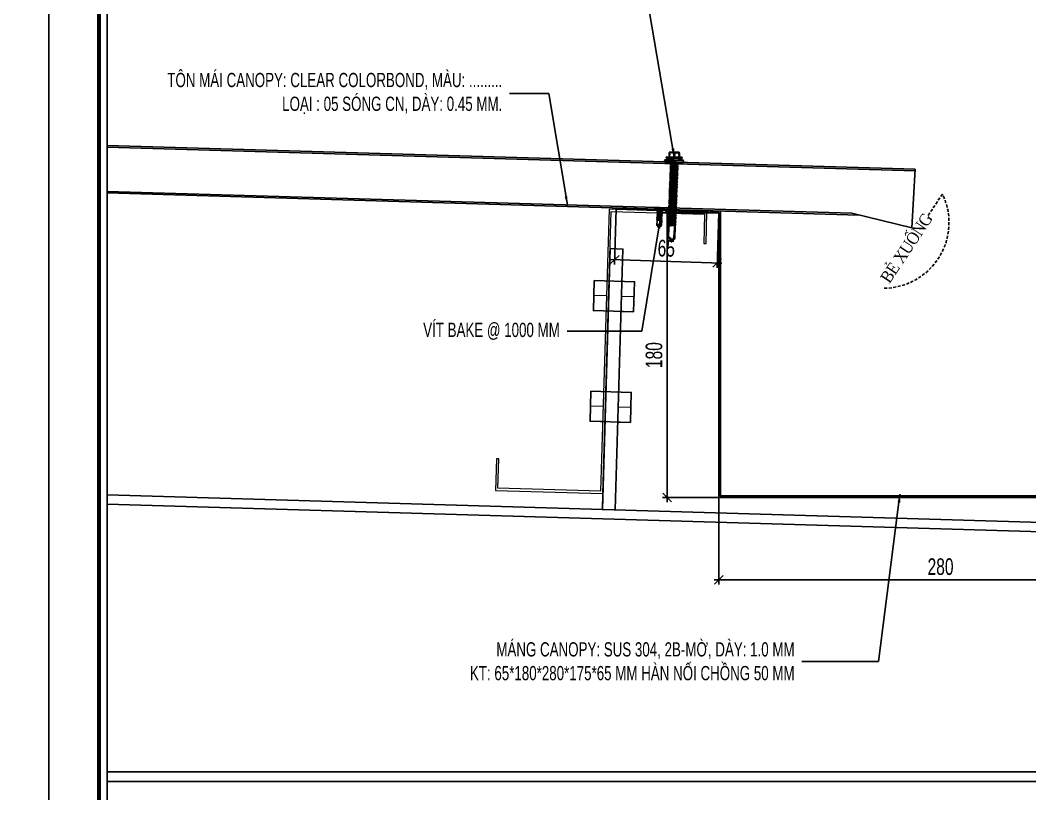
# Model space of a CAD drawing. Header units: inches. Extents: x 315041 to 662841, y -45540 to -35018.
# Drawn here: x 331385.4 to 331598, y -37540.3 to -37377.4 of the extents above; entities that cross this region are included whole.
import ezdxf

# ---------------------------------------------------------------- set-up
doc = ezdxf.new("R2010")
doc.units = ezdxf.units.IN
doc.header["$MEASUREMENT"] = 0
doc.linetypes.add('DASHED2', pattern=[9.525, 6.35, -3.175])
doc.linetypes.add('XKITLINE00', pattern=[0])
for name, color, linetype in [('2', 2, 'Continuous'), ('3', 3, 'Continuous'), ('7', 7, 'Continuous'), ('8', 8, 'Continuous'), ('BAO KHUNG', 31, 'Continuous'), ('STRUCTURE', 1, 'Continuous')]:
    doc.layers.add(name, color=color, linetype=linetype)
doc.layers.add('Bolt', color=7, linetype='Continuous', lineweight=0)
doc.layers.add('PART', color=20, linetype='Continuous', lineweight=9)
doc.styles.add('DIM', font='SIMPLEX.shx', dxfattribs={"width": 0.7, "bigfont": 'EXTFONT.shx'})
doc.styles.add('ST1H', font='vnshxh.shx', dxfattribs={"width": 0.7})
doc.dimstyles.new('3', dxfattribs={"dimtxt": 3.5, "dimasz": 1.8, "dimexe": 1, "dimexo": 0, "dimgap": 1, "dimtad": 1, "dimdec": 0, "dimlfac": 3, "dimzin": 0, "dimdsep": 46, "dimtxsty": 'ST1H', "dimblk": 'OBLIQUE', "dimcen": 1, "dimdle": 1, "dimclrd": 8, "dimclre": 8, "dimclrt": 3, "dimadec": 0, "dimazin": 0, "dimtfac": 1, "dimtdec": 0, "dimtix": 1, "dimtofl": 0, "dimtmove": 1, "dimatfit": 3, "dimfxl": 0.18, "dimtolj": 1, "dimtzin": 0, "dimlwd": -1, "dimlwe": -1, "dimarcsym": 1})

# ---------------------------------------------------------------- blocks, each defined once
blk = doc.blocks.new('A$C75D82031')
at = {"layer": '2', "color": 157, "linetype": 'Continuous'}
blk.add_lwpolyline([(0, 420), (594, 420), (594, 0), (0, 0)], close=True, dxfattribs=at)
at = {"layer": '7', "color": 147, "linetype": 'Continuous'}
blk.add_lwpolyline([(12.33, 57.61), (581.67, 57.61), (581.67, 409.19), (12.33, 409.19)], close=True, dxfattribs=at)
at = {"layer": 'BAO KHUNG', "color": 167, "linetype": 'Continuous', "const_width": 0.871}
blk.add_lwpolyline([(10.59, 9.07), (583.41, 9.07), (583.41, 410.93), (10.59, 410.93)], close=True, dxfattribs=at)
blk = doc.blocks.new('HFR-1')
at = {"layer": 'STRUCTURE', "color": 1, "linetype": 'Continuous'}
for p, q in [((-5.5, 0), (5.5, 0)), ((-5.2, 0.8), (-3.4, 1.5)), ((5.2, 0.8), (3.4, 1.5)), ((-2.4, -1.2), (-3, -1.6)), ((-3, -1.6), (-2.4, -1.9)), ((-2.4, -1.9), (-3, -2.3)), ((-3, -2.3), (-2.4, -2.6)), ((-2.4, -2.6), (-3, -3)), ((-3, -3), (-2.4, -3.3)), ((-2.4, -3.3), (-3, -3.7)), ((-3, -3.7), (-2.4, -4.1)), ((-2.4, -4.1), (-3, -4.4)), ((-3, -4.4), (-2.4, -4.8)), ((-2.4, -4.8), (-3, -5.1)), ((-3, -5.1), (-2.4, -5.5)), ((-2.4, -5.5), (-3, -5.8)), ((-3, -5.8), (-2.4, -6.2)), ((-2.4, -6.2), (-3, -6.6)), ((-3, -6.6), (-2.4, -6.9)), ((-2.4, -6.9), (-3, -7.3)), ((-3, -7.3), (-2.4, -7.6)), ((-2.4, -7.6), (-3, -8)), ((-3, -8), (-2.4, -8.3)), ((-2.4, -8.3), (-3, -8.7)), ((-3, -8.7), (-2.4, -9)), ((-2.4, -9), (-3, -9.4)), ((-3, -9.4), (-2.4, -9.7)), ((-2.4, -9.7), (-3, -10.1)), ((-3, -10.1), (-2.4, -10.5)), ((-2.4, -10.5), (-3, -10.8)), ((-2.9, -1.6), (2.9, -1.4)), ((-2.9, -2.3), (2.9, -2.1)), ((-2.9, -3), (2.9, -2.8)), ((-2.9, -3.7), (2.9, -3.6)), ((-2.9, -4.4), (2.9, -4.3)), ((-2.9, -5.1), (2.9, -5)), ((-2.9, -5.9), (2.9, -5.7)), ((-2.9, -6.6), (2.9, -6.4)), ((-2.9, -7.3), (2.9, -7.1)), ((-2.9, -8), (2.9, -7.8)), ((-2.9, -8.7), (2.9, -8.5)), ((-2.9, -9.4), (2.9, -9.2)), ((-2.9, -10.1), (1.5, -10)), ((2.4, -1.1), (-2.4, -1.2)), ((2.4, -1.8), (-2.4, -1.9)), ((-2.4, -1.9), (2.4, -1.8)), ((-2.4, -2.6), (2.4, -2.5)), ((2.4, -2.5), (-2.4, -2.6)), ((-2.4, -3.3), (2.4, -3.2)), ((2.4, -3.2), (-2.4, -3.3)), ((-2.4, -4.1), (2.4, -3.9)), ((2.4, -3.9), (-2.4, -4.1)), ((-2.4, -4.8), (2.4, -4.6)), ((2.4, -4.6), (-2.4, -4.8)), ((-2.4, -5.5), (2.4, -5.3)), ((2.4, -5.3), (-2.4, -5.5)), ((-2.4, -6.2), (2.4, -6)), ((2.4, -6), (-2.4, -6.2)), ((-2.4, -6.9), (2.4, -6.8)), ((2.4, -6.8), (-2.4, -6.9)), ((-2.4, -7.6), (2.4, -7.5)), ((2.4, -7.5), (-2.4, -7.6)), ((-2.4, -8.3), (2.4, -8.2)), ((2.4, -8.2), (-2.4, -8.3)), ((-2.4, -9), (2.4, -8.9)), ((2.4, -8.9), (-2.4, -9)), ((-2.4, -9.7), (2.4, -9.6)), ((2.4, -9.6), (-2.4, -9.7)), ((1.4, -10.3), (-2.4, -10.5)), ((-2.4, -10.5), (1.4, -10.3)), ((1.6, -16.1), (2.3, -10.2)), ((2.2, -10), (2.9, -10)), ((2.4, -10.3), (2.3, -10.3)), ((2.3, -10.3), (2.4, -10.3)), ((2.3, -10.7), (2.9, -10.7)), ((2.9, -1.4), (2.4, -1.1)), ((2.4, -1.8), (2.9, -1.4)), ((2.9, -2.1), (2.4, -1.8)), ((2.4, -2.5), (2.9, -2.1)), ((2.9, -2.8), (2.4, -2.5)), ((2.4, -3.2), (2.9, -2.8)), ((2.9, -3.6), (2.4, -3.2)), ((2.4, -3.9), (2.9, -3.6)), ((2.9, -4.3), (2.4, -3.9)), ((2.4, -4.6), (2.9, -4.3)), ((2.9, -5), (2.4, -4.6)), ((2.4, -5.3), (2.9, -5)), ((2.9, -5.7), (2.4, -5.3)), ((2.4, -6), (2.9, -5.7)), ((2.9, -6.4), (2.4, -6)), ((2.4, -6.8), (2.9, -6.4)), ((2.9, -7.1), (2.4, -6.8)), ((2.4, -7.5), (2.9, -7.1)), ((2.9, -7.8), (2.4, -7.5)), ((2.4, -8.2), (2.9, -7.8)), ((2.9, -8.5), (2.4, -8.2)), ((2.4, -8.9), (2.9, -8.5)), ((2.9, -9.2), (2.4, -8.9)), ((2.4, -9.6), (2.9, -9.2)), ((2.9, -10), (2.4, -9.6)), ((2.4, -10.3), (2.9, -10)), ((2.9, -10.7), (2.4, -10.3)), ((2.4, -11), (2.9, -10.7)), ((-3, -10.8), (-2.4, -11.2)), ((-2.4, -11.2), (-3, -11.5)), ((-3, -11.5), (-2.4, -11.9)), ((-2.9, -10.8), (1.3, -10.7)), ((-2.9, -11.5), (0.9, -11.4)), ((-2.5, -17.4), (-2.5, -11.8)), ((-2.5, -17.4), (-2, -16.7)), ((-2.5, -17.4), (-0.2, -19.7)), ((-2.4, -11.2), (1.1, -11.1)), ((1.1, -11.1), (-2.4, -11.2)), ((-2.4, -11.9), (0.4, -11.8)), ((-1, -16.7), (0.2, -19.7)), ((0.1, -19.4), (1.2, -17.3)), ((0.2, -19.7), (2.5, -17.4)), ((2.2, -11), (2.4, -11)), ((2.4, -11), (2.2, -11)), ((2.2, -11.4), (2.9, -11.4)), ((2.2, -11.7), (2.4, -11.7)), ((2.9, -11.4), (2.4, -11)), ((2.4, -11.7), (2.9, -11.4)), ((2.5, -17.4), (2.5, -11.7))]:
    blk.add_line(p, q, dxfattribs=at)
at = {"layer": 'STRUCTURE', "color": 1, "linetype": 'Continuous', "ltscale": 8}
for p in [(-3.4, 1.5), (3.4, 1.5)]:
    blk.add_line(p, (0, 1.5), dxfattribs=at)
at = {"layer": 'STRUCTURE', "color": 1, "linetype": 'DASHED2'}
for p in [(-1.9, 1.5), (1.9, 1.5)]:
    blk.add_line(p, (0, 0), dxfattribs=at)
at = {"layer": 'STRUCTURE', "color": 1, "linetype": 'Continuous', "ltscale": 8}
for centre, start, end in [((-4.7, 0.2), 130.41, 194.8062), ((4.7, 0.2), 345.1938, 49.59)]:
    blk.add_arc(centre, 0.801, start, end, dxfattribs=at)
at = {"layer": 'STRUCTURE', "color": 1, "linetype": 'Continuous'}
for centre, radius, start, end in [((-7.3, -9), 9.14, 58.065, 78.8402), ((5.1, -3.8), 3.83, 84.2039, 134.3621), ((-0.5, -10.1), 1.93, 296.6041, 355.3922), ((1.9, -10.3), 0.444, 15.9762, 172.6971), ((-1.5, -17.1), 0.59, 34.2302, 144.5641), ((0, -19.4), 0.331, 231.6348, 305.4287), ((-0.6, -16), 2.2, 324.0048, 357.8268)]:
    blk.add_arc(centre, radius, start, end, dxfattribs=at)
blk = doc.blocks.new('A$C26A6701F')
at = {"layer": 'STRUCTURE', "color": 1, "linetype": 'Continuous'}
for p, q in [((0, 17.21), (1.33, 17.54)), ((0, 17.08), (0, 17.21)), ((0, 17.21), (4, 17.21)), ((4, 17.08), (0, 17.08)), ((0.4, 17.84), (3.6, 17.84)), ((0.4, 17.57), (1.2, 17.57)), ((0.93, 17.84), (0.93, 18.77)), ((0.97, 17.84), (1.03, 18.61)), ((1.07, 18.91), (2.93, 18.91)), ((1.2, 17.57), (2.8, 17.57)), ((1.33, 17.54), (1.33, 17.57)), ((1.33, 17.54), (2.67, 17.54)), ((1.91, 18.61), (1.97, 17.84)), ((2.04, 17.84), (2.1, 18.61)), ((2.67, 17.54), (2.67, 17.57)), ((2.67, 17.54), (4, 17.21)), ((2.8, 17.57), (3.6, 17.57)), ((2.97, 18.61), (3.04, 17.84)), ((3.07, 17.84), (3.07, 18.77)), ((4, 17.21), (4, 17.08)), ((3.94, 16.71), (0.06, 16.71)), ((1.13, 15.25), (2.9, 15.52)), ((1.39, 15.45), (1.13, 15.25)), ((1.13, 15.25), (1.39, 15.14)), ((1.13, 14.77), (2.9, 15.05)), ((1.39, 14.98), (1.13, 14.77)), ((1.19, 16.71), (1.14, 16.67)), ((1.14, 16.67), (1.4, 16.71)), ((1.14, 16.67), (1.4, 16.56)), ((1.14, 16.2), (2.91, 16.47)), ((1.4, 16.4), (1.14, 16.2)), ((1.14, 16.2), (1.39, 16.09)), ((1.14, 15.72), (2.91, 16)), ((1.4, 15.93), (1.14, 15.72)), ((1.14, 15.72), (1.39, 15.61)), ((1.39, 16.09), (2.73, 16.28)), ((1.39, 15.93), (1.39, 16.09)), ((1.39, 15.61), (2.73, 15.81)), ((2.7, 15.64), (1.39, 15.45)), ((1.39, 15.45), (1.39, 15.61)), ((1.39, 15.14), (2.73, 15.33)), ((2.7, 15.16), (1.39, 14.98)), ((1.39, 14.98), (1.39, 15.14)), ((1.4, 16.56), (2.42, 16.71)), ((2.71, 16.59), (1.4, 16.4)), ((1.4, 16.4), (1.4, 16.56)), ((2.71, 16.11), (1.4, 15.93)), ((2.7, 15.64), (2.7, 15.8)), ((2.7, 15.64), (2.9, 15.52)), ((2.7, 15.16), (2.7, 15.33)), ((2.7, 15.16), (2.9, 15.05)), ((2.71, 16.59), (2.71, 16.71)), ((2.71, 16.59), (2.91, 16.47)), ((2.71, 16.11), (2.71, 16.28)), ((2.71, 16.11), (2.91, 16)), ((2.73, 16.28), (2.91, 16.47)), ((2.73, 15.81), (2.91, 16)), ((2.73, 15.33), (2.9, 15.52)), ((2.73, 14.86), (2.9, 15.05)), ((1.11, 12.88), (2.89, 13.15)), ((1.38, 13.08), (1.11, 12.88)), ((1.11, 12.88), (1.37, 12.77)), ((1.12, 14.3), (2.9, 14.57)), ((1.39, 14.5), (1.12, 14.3)), ((1.12, 14.3), (1.38, 14.19)), ((1.12, 13.82), (2.9, 14.1)), ((1.39, 14.03), (1.12, 13.82)), ((1.12, 13.82), (1.38, 13.72)), ((1.12, 13.35), (2.89, 13.63)), ((1.38, 13.56), (1.12, 13.35)), ((1.12, 13.35), (1.38, 13.24)), ((1.13, 14.77), (1.39, 14.66)), ((1.37, 12.77), (2.71, 12.96)), ((2.68, 12.79), (1.37, 12.61)), ((1.37, 12.61), (1.37, 12.77)), ((1.38, 14.19), (2.72, 14.38)), ((1.38, 14.03), (1.38, 14.19)), ((1.38, 13.72), (2.72, 13.91)), ((2.69, 13.74), (1.38, 13.56)), ((1.38, 13.56), (1.38, 13.72)), ((1.38, 13.24), (2.72, 13.44)), ((2.69, 13.27), (1.38, 13.08)), ((1.38, 13.24), (1.38, 13.08)), ((1.39, 14.66), (2.73, 14.86)), ((2.7, 14.69), (1.39, 14.5)), ((1.39, 14.5), (1.39, 14.67)), ((2.7, 14.21), (1.39, 14.03)), ((2.68, 12.79), (2.68, 12.96)), ((2.68, 12.79), (2.88, 12.68)), ((2.69, 13.74), (2.69, 13.91)), ((2.69, 13.74), (2.89, 13.63)), ((2.69, 13.43), (2.69, 13.27)), ((2.69, 13.27), (2.89, 13.15)), ((2.7, 14.69), (2.7, 14.85)), ((2.7, 14.69), (2.9, 14.57)), ((2.7, 14.21), (2.7, 14.38)), ((2.7, 14.21), (2.9, 14.1)), ((2.71, 12.96), (2.89, 13.15)), ((2.72, 14.38), (2.9, 14.57)), ((2.72, 13.91), (2.9, 14.1)), ((2.72, 13.44), (2.89, 13.63)), ((1.09, 10.98), (2.86, 11.25)), ((1.35, 11.18), (1.09, 10.98)), ((1.09, 10.98), (1.35, 10.87)), ((1.09, 10.5), (2.86, 10.78)), ((1.35, 10.71), (1.09, 10.5)), ((1.1, 11.93), (2.88, 12.2)), ((1.36, 12.13), (1.1, 11.93)), ((1.1, 11.93), (1.36, 11.82)), ((1.1, 11.45), (2.87, 11.73)), ((1.36, 11.66), (1.1, 11.45)), ((1.1, 11.45), (1.36, 11.34)), ((1.11, 12.4), (2.88, 12.68)), ((1.37, 12.61), (1.11, 12.4)), ((1.11, 12.4), (1.37, 12.29)), ((2.66, 11.37), (1.35, 11.18)), ((1.35, 11.18), (1.36, 11.34)), ((1.35, 10.87), (2.69, 11.06)), ((2.66, 10.89), (1.35, 10.71)), ((1.35, 10.71), (1.35, 10.87)), ((2.68, 12.32), (1.36, 12.13)), ((1.36, 11.82), (2.7, 12.01)), ((2.67, 11.84), (1.36, 11.66)), ((1.36, 11.66), (1.36, 11.82)), ((1.36, 11.34), (2.7, 11.54)), ((1.37, 12.29), (2.71, 12.49)), ((1.37, 12.13), (1.37, 12.29)), ((2.66, 11.37), (2.67, 11.53)), ((2.66, 11.37), (2.86, 11.25)), ((2.66, 10.89), (2.67, 11.06)), ((2.66, 10.89), (2.86, 10.78)), ((2.67, 11.84), (2.67, 12.01)), ((2.67, 11.84), (2.87, 11.73)), ((2.68, 12.32), (2.68, 12.48)), ((2.68, 12.32), (2.88, 12.2)), ((2.69, 11.06), (2.86, 11.25)), ((2.69, 10.59), (2.86, 10.78)), ((2.7, 12.01), (2.88, 12.2)), ((2.7, 11.54), (2.87, 11.73)), ((2.71, 12.49), (2.88, 12.68)), ((1.07, 8.6), (2.84, 8.88)), ((1.33, 8.81), (1.07, 8.6)), ((1.07, 8.6), (1.33, 8.5)), ((1.08, 9.55), (2.86, 9.83)), ((1.34, 9.76), (1.08, 9.55)), ((1.08, 9.55), (1.34, 9.45)), ((1.08, 9.08), (2.85, 9.36)), ((1.34, 9.29), (1.08, 9.08)), ((1.08, 9.08), (1.34, 8.97)), ((1.09, 10.5), (1.35, 10.39)), ((1.09, 10.03), (2.86, 10.3)), ((1.35, 10.23), (1.09, 10.03)), ((1.09, 10.03), (1.34, 9.92)), ((2.64, 9), (1.33, 8.81)), ((1.33, 8.81), (1.34, 8.97)), ((1.33, 8.5), (2.67, 8.69)), ((2.64, 8.52), (1.33, 8.34)), ((1.34, 9.92), (2.68, 10.11)), ((2.65, 9.95), (1.34, 9.76)), ((1.34, 9.92), (1.34, 9.76)), ((1.34, 9.45), (2.68, 9.64)), ((2.65, 9.47), (1.34, 9.29)), ((1.34, 9.29), (1.34, 9.45)), ((1.34, 8.97), (2.67, 9.17)), ((1.35, 10.39), (2.69, 10.59)), ((2.66, 10.42), (1.35, 10.23)), ((1.35, 10.23), (1.35, 10.39)), ((2.64, 9), (2.64, 9.16)), ((2.64, 9), (2.84, 8.88)), ((2.64, 8.52), (2.64, 8.69)), ((2.64, 8.52), (2.84, 8.41)), ((2.65, 10.1), (2.65, 9.95)), ((2.65, 9.95), (2.86, 9.83)), ((2.65, 9.47), (2.65, 9.64)), ((2.65, 9.47), (2.85, 9.36)), ((2.66, 10.42), (2.66, 10.58)), ((2.66, 10.42), (2.86, 10.3)), ((2.67, 9.17), (2.85, 9.36)), ((2.67, 8.69), (2.84, 8.88)), ((2.68, 10.11), (2.86, 10.3)), ((2.68, 9.64), (2.86, 9.83)), ((1.05, 6.71), (2.83, 6.98)), ((1.31, 6.91), (1.05, 6.71)), ((1.05, 6.71), (1.31, 6.6)), ((1.05, 6.23), (2.82, 6.51)), ((1.31, 6.44), (1.05, 6.23)), ((1.06, 8.13), (2.84, 8.41)), ((1.33, 8.34), (1.06, 8.13)), ((1.06, 8.13), (1.32, 8.02)), ((1.06, 7.65), (2.83, 7.93)), ((1.32, 7.86), (1.06, 7.65)), ((1.06, 7.65), (1.32, 7.55)), ((1.06, 7.18), (2.83, 7.46)), ((1.32, 7.39), (1.06, 7.18)), ((1.06, 7.18), (1.32, 7.07)), ((2.63, 7.1), (1.31, 6.91)), ((1.31, 6.6), (2.65, 6.79)), ((2.62, 6.62), (1.31, 6.44)), ((1.31, 6.44), (1.31, 6.6)), ((1.32, 8.02), (2.66, 8.22)), ((2.63, 8.05), (1.32, 7.86)), ((1.32, 7.86), (1.32, 8.02)), ((1.32, 7.55), (2.66, 7.74)), ((2.63, 7.57), (1.32, 7.39)), ((1.32, 7.39), (1.32, 7.55)), ((1.32, 7.07), (2.66, 7.27)), ((1.32, 6.91), (1.32, 7.07)), ((1.33, 8.34), (1.33, 8.5)), ((2.62, 6.62), (2.62, 6.79)), ((2.62, 6.62), (2.82, 6.51)), ((2.63, 8.05), (2.63, 8.21)), ((2.63, 8.05), (2.83, 7.93)), ((2.63, 7.57), (2.63, 7.74)), ((2.63, 7.57), (2.83, 7.46)), ((2.63, 7.1), (2.63, 7.26)), ((2.63, 7.1), (2.83, 6.98)), ((2.64, 6.32), (2.82, 6.51)), ((2.65, 6.79), (2.83, 6.98)), ((2.66, 8.22), (2.84, 8.41)), ((2.66, 7.74), (2.83, 7.93)), ((2.66, 7.27), (2.83, 7.46)), ((1.03, 4.81), (2.81, 5.09)), ((1.29, 5.02), (1.03, 4.81)), ((1.03, 4.81), (1.29, 4.7)), ((1.03, 4.33), (2.8, 4.61)), ((1.29, 4.54), (1.03, 4.33)), ((1.03, 4.33), (1.28, 4.23)), ((1.04, 5.76), (2.81, 6.03)), ((1.3, 5.96), (1.04, 5.76)), ((1.04, 5.76), (1.3, 5.65)), ((1.04, 5.28), (2.81, 5.56)), ((1.3, 5.49), (1.04, 5.28)), ((1.04, 5.28), (1.29, 5.17)), ((1.05, 6.23), (1.31, 6.12)), ((1.28, 4.23), (2.62, 4.42)), ((2.62, 4.25), (1.28, 4.07)), ((1.29, 5.17), (2.63, 5.37)), ((2.6, 5.2), (1.29, 5.02)), ((1.29, 5.01), (1.29, 5.17)), ((1.29, 4.7), (2.63, 4.9)), ((2.6, 4.72), (1.29, 4.54)), ((1.29, 4.54), (1.29, 4.7)), ((2.61, 6.15), (1.3, 5.96)), ((1.3, 5.96), (1.31, 6.12)), ((1.3, 5.65), (2.64, 5.84)), ((2.61, 5.67), (1.3, 5.49)), ((1.3, 5.49), (1.3, 5.65)), ((1.31, 6.12), (2.64, 6.32)), ((2.6, 5.2), (2.61, 5.36)), ((2.6, 5.2), (2.81, 5.09)), ((2.6, 4.72), (2.6, 4.89)), ((2.6, 4.72), (2.8, 4.61)), ((2.61, 6.15), (2.62, 6.31)), ((2.61, 6.15), (2.81, 6.03)), ((2.61, 5.67), (2.61, 5.84)), ((2.61, 5.67), (2.81, 5.56)), ((2.62, 4.42), (2.8, 4.61)), ((2.62, 4.25), (2.62, 4.41)), ((2.8, 4.14), (2.62, 4.25)), ((2.63, 5.37), (2.81, 5.56)), ((2.63, 4.9), (2.81, 5.09)), ((2.64, 5.84), (2.81, 6.03)), ((1.02, 3.86), (2.8, 4.14)), ((1.28, 4.07), (1.02, 3.86)), ((1.02, 3.86), (1.28, 3.75)), ((1.28, 3.59), (1.02, 3.38)), ((1.02, 3.38), (2.31, 3.59)), ((1.02, 3.38), (1.28, 3.28)), ((1.27, 0.62), (1.28, 3.28)), ((1.28, 4.07), (1.28, 4.23)), ((1.28, 3.75), (2.62, 3.95)), ((1.28, 3.59), (1.28, 3.75)), ((2.35, 3.74), (1.28, 3.59)), ((1.28, 3.28), (2.21, 3.41)), ((2.38, 0.96), (2.56, 3.71)), ((2.62, 3.78), (2.52, 3.77)), ((2.52, 3.46), (2.61, 3.47)), ((2.54, 3.62), (2.79, 3.66)), ((2.6, 0.61), (2.61, 3.47)), ((2.61, 3.47), (2.79, 3.66)), ((2.62, 3.95), (2.8, 4.14)), ((2.62, 3.78), (2.62, 3.95)), ((2.79, 3.66), (2.62, 3.78)), ((1.27, 0.62), (1.41, 0.81)), ((1.27, 0.62), (1.88, 0.02)), ((1.67, 0.81), (1.98, 0.02)), ((1.96, 0.08), (2.26, 0.64)), ((1.98, 0.02), (2.6, 0.61))]:
    blk.add_line(p, q, dxfattribs=at)
for centre, major_axis, ratio, start_param, end_param in [((-1.11, 16.72), (-0.822, 0.822), 1, 3.915086, 4.236522), ((0.42, 17.71), (0.0956, 0.0956), 1, 0.954633, 3.757756), ((1.07, 18.77), (-0.0943, 0.0943), 1, -0.785398, 0.785398), ((1.47, 18.04), (0.508, 0.508), 1, 0.131933, 1.438864), ((2.54, 18.04), (0.508, 0.508), 1, 0.131933, 1.438864), ((2.93, 18.77), (-0.0943, 0.0943), 1, 3.926991, 5.497787), ((3.55, 17.71), (-0.1, 0.1), 1, 2.701137, 5.152845), ((5.1, 16.72), (-1.15, 0.17), 0.90746, -0.177273, 0.177273), ((1.82, 3.74), (0.363, 0.363), 1, 4.808661, 5.407478), ((2.44, 3.68), (0.0836, 0.0836), 1, 5.766736, 8.502032), ((1.54, 0.72), (0.111, 0.111), 1, 6.085329, 8.011019), ((1.93, 0.09), (0.0625, 0.0625), 1, 3.247504, 4.535451), ((1.79, 0.99), (0.416, 0.416), 1, 4.859665, 5.449971)]:
    blk.add_ellipse(centre, major_axis=major_axis, ratio=ratio, start_param=start_param, end_param=end_param, dxfattribs=at)
blk = doc.blocks.new('_Oblique')
at = {"color": 0, "linetype": 'ByBlock', "lineweight": -2}
blk.add_line((-0.5, -0.5), (0.5, 0.5), dxfattribs=at)
blk = doc.blocks.new('*D869')
at = {"color": 8, "linetype": 'Continuous', "transparency": 16777216}
for p, q in [((331510.93, -37417.21), (331510.55, -37428.82)), ((331532.54, -37417.92), (331532.16, -37429.53)), ((331509.58, -37427.79), (331533.19, -37428.56))]:
    blk.add_line(p, q, dxfattribs=at)
at = {"layer": 'Defpoints', "color": 0, "transparency": 16777216}
for p in [(331510.93, -37417.21), (331532.54, -37417.92), (331532.19, -37428.53)]:
    blk.add_point(p, dxfattribs=at)
at = {"color": 8, "transparency": 16777216, "xscale": 1.8, "yscale": 1.8, "zscale": 1.8}
for p, rotation in [((331510.58, -37427.82), 178.1276663694262), ((331532.19, -37428.53), 358.1276663694263)]:
    blk.add_blockref('_Oblique', p, dxfattribs=dict(at, rotation=rotation))
at = {"color": 3, "transparency": 16777216, "insert": (331521.47, -37425.43), "char_height": 3.5, "attachment_point": 5, "rotation": 358.1277, "style": 'ST1H'}
blk.add_mtext('\\A1;65', dxfattribs=at)
blk = doc.blocks.new('*D870')
at = {"color": 8, "linetype": 'Continuous', "transparency": 16777216}
for p, q in [((331532.54, -37417.92), (331520.64, -37417.92)), ((331521.64, -37416.92), (331521.64, -37478.9)), ((331532.54, -37477.9), (331520.64, -37477.9))]:
    blk.add_line(p, q, dxfattribs=at)
at = {"layer": 'Defpoints', "color": 0, "transparency": 16777216}
for p in [(331532.54, -37417.92), (331521.64, -37477.9), (331532.54, -37477.9)]:
    blk.add_point(p, dxfattribs=at)
at = {"color": 8, "transparency": 16777216, "xscale": 1.8, "yscale": 1.8, "zscale": 1.8}
for p, rotation in [((331521.64, -37417.92), 90), ((331521.64, -37477.9), 270)]:
    blk.add_blockref('_Oblique', p, dxfattribs=dict(at, rotation=rotation))
at = {"color": 3, "transparency": 16777216, "insert": (331518.89, -37447.91), "char_height": 3.5, "attachment_point": 5, "rotation": 90, "style": 'ST1H'}
blk.add_mtext('\\A1;180', dxfattribs=at)
blk = doc.blocks.new('*D871')
at = {"color": 8, "linetype": 'Continuous', "transparency": 16777216}
for p, q in [((331532.54, -37477.9), (331532.54, -37496.21)), ((331625.87, -37477.9), (331625.87, -37496.21)), ((331531.54, -37495.21), (331626.87, -37495.21))]:
    blk.add_line(p, q, dxfattribs=at)
at = {"layer": 'Defpoints', "color": 0, "transparency": 16777216}
for p in [(331532.54, -37477.9), (331625.87, -37477.9), (331625.87, -37495.21)]:
    blk.add_point(p, dxfattribs=at)
at = {"color": 8, "transparency": 16777216, "xscale": 1.8, "yscale": 1.8, "zscale": 1.8, "rotation": 180}
blk.add_blockref('_Oblique', (331532.54, -37495.21), dxfattribs=at)
at = {"color": 8, "transparency": 16777216, "xscale": 1.8, "yscale": 1.8, "zscale": 1.8}
blk.add_blockref('_Oblique', (331625.87, -37495.21), dxfattribs=at)
at = {"color": 3, "transparency": 16777216, "insert": (331579.2, -37492.46), "char_height": 3.5, "attachment_point": 5, "style": 'ST1H'}
blk.add_mtext('\\A1;280', dxfattribs=at)
blk = doc.blocks.new('*D881')
at = {"color": 8, "linetype": 'Continuous', "transparency": 16777216}
blk.add_arc((331758.3, -37489.8), 20.55, 178.3036, 270, dxfattribs=at)
at = {"layer": 'Defpoints', "color": 0, "transparency": 16777216}
for p in [(331403.77, -37479.3), (331758.3, -37487.72), (331755.64, -37489.72), (331740.31, -37499.72), (331758.3, -37537.65)]:
    blk.add_point(p, dxfattribs=at)
at = {"color": 8, "transparency": 16777216, "xscale": 1.8, "yscale": 1.8, "zscale": 1.8}
for p, rotation in [((331737.76, -37489.19), 88.3036127731504), ((331758.3, -37510.35), 359.9999999999684)]:
    blk.add_blockref('_Oblique', p, dxfattribs=dict(at, rotation=rotation))
at = {"color": 3, "transparency": 16777216, "insert": (331745.53, -37502.2), "char_height": 3.5, "attachment_point": 5, "rotation": 314.1518, "style": 'ST1H'}
blk.add_mtext('\\A1;92°', dxfattribs=at)

msp = doc.modelspace()

# ---------------------------------------------------------------- linework, layer by layer
at = {"color": 9, "linetype": 'XKITLINE00', "lineweight": 0}
for p, q in [((331509.6569, -37425.4946), (331512.3185, -37425.5735)), ((331512.3185, -37425.5735), (331510.6928, -37480.468)), ((331508.0312, -37480.3892), (331508.1297, -37477.0643))]:
    msp.add_line(p, q, dxfattribs=at)
at = {"color": 8}
for points in [[(331973.1113, -37229.7343), (331403.7734, -37229.7343), (331403.7734, -37581.3141), (331973.1113, -37581.3141)], [(331509.6569, -37425.4946), (331512.3185, -37425.5735), (331510.6928, -37480.468), (331508.0303, -37480.4199)], [(331506.2943, -37432.2213), (331514.778, -37432.4725), (331514.5908, -37438.7937), (331506.1071, -37438.5425)], [(331505.6046, -37455.5099), (331514.0883, -37455.7611), (331513.9011, -37462.0823), (331505.4174, -37461.8311)]]:
    msp.add_lwpolyline(points, close=True, dxfattribs=at)
at = {"color": 3, "linetype": 'DASHED2', "ltscale": 0.1}
msp.add_lwpolyline([(331576.6054, -37418.4898), (331579.5991, -37413.9898, -0.5489642), (331567.3466, -37433.8314)], format="xyb", dxfattribs=at)
at = {"color": 1}
msp.add_lwpolyline([(331510.9356, -37416.8764), (331532.8701, -37417.5924), (331532.8701, -37477.5628), (331625.5368, -37477.5628), (331625.5368, -37420.1842), (331647.0601, -37420.693), (331647.0503, -37421.0262), (331625.8701, -37420.5275), (331625.8701, -37477.8961), (331532.5368, -37477.8961), (331532.5368, -37417.9161), (331510.9258, -37417.2096)], close=True, dxfattribs=at)
at = {"layer": '3'}
for p, q in [((331573.8701, -37408.7648), (331403.7734, -37403.7647)), ((331573.8603, -37409.098), (331403.7734, -37404.0982)), ((331560.5271, -37418.0431), (331403.7734, -37413.4353)), ((331562.0966, -37418.4228), (331403.7734, -37413.7688))]:
    msp.add_line(p, q, dxfattribs=at)
msp.add_lwpolyline([(331573.8701, -37408.7648), (331573.1245, -37421.0903), (331560.5271, -37418.0431)], dxfattribs=at)
at = {"layer": '8', "color": 2}
for p, q in [((331755.6981, -37487.7242), (331403.7734, -37477.3015)), ((331403.7734, -37479.2994), (331755.6389, -37489.7203)), ((331755.6389, -37535.6523), (331403.7734, -37535.6523)), ((331403.7734, -37537.6493), (331758.3017, -37537.6493))]:
    msp.add_line(p, q, dxfattribs=at)
at = {"layer": 'Bolt', "linetype": 'XKITLINE00', "lineweight": 0}
for p, q in [((331506.1071, -37438.5425), (331506.2943, -37432.2213)), ((331506.2943, -37432.2213), (331508.9559, -37432.3001)), ((331514.778, -37432.4725), (331512.1165, -37432.3937)), ((331514.5908, -37438.7937), (331514.778, -37432.4725)), ((331508.8623, -37435.4607), (331506.2007, -37435.3819)), ((331514.6844, -37435.6331), (331512.0229, -37435.5543)), ((331508.7687, -37438.6213), (331506.1071, -37438.5425)), ((331511.9293, -37438.7149), (331514.5908, -37438.7937)), ((331505.4174, -37461.8311), (331505.6046, -37455.5099)), ((331505.6046, -37455.5099), (331508.2662, -37455.5887)), ((331514.0883, -37455.7611), (331511.4268, -37455.6823)), ((331513.9011, -37462.0823), (331514.0883, -37455.7611)), ((331508.1726, -37458.7493), (331505.511, -37458.6705)), ((331513.9947, -37458.9217), (331511.3332, -37458.8429)), ((331508.079, -37461.9099), (331505.4174, -37461.8311)), ((331511.2396, -37462.0035), (331513.9011, -37462.0823))]:
    msp.add_line(p, q, dxfattribs=at)
at = {"layer": 'PART', "color": 94, "linetype": 'XKITLINE00', "lineweight": 0}
for p, q in [((331509.4041, -37417.1645), (331507.6454, -37476.5505)), ((331508.1297, -37477.0643), (331509.8884, -37417.6784)), ((331530.0312, -37417.7754), (331509.4041, -37417.1645)), ((331509.8884, -37417.6784), (331529.5174, -37418.2597)), ((331529.5174, -37418.2597), (331529.3351, -37424.4145)), ((331529.8341, -37424.4293), (331530.0312, -37417.7754)), ((331529.3351, -37424.4145), (331529.8341, -37424.4293)), ((331485.7035, -37469.7404), (331485.5065, -37476.3943)), ((331486.2025, -37469.7552), (331485.7035, -37469.7404)), ((331486.0203, -37475.9101), (331486.2025, -37469.7552)), ((331507.6454, -37476.5505), (331486.0203, -37475.9101)), ((331485.5065, -37476.3943), (331508.1297, -37477.0643))]:
    msp.add_line(p, q, dxfattribs=at)

# ---------------------------------------------------------------- block references
at = {"color": 1}
for p in [(330797.4423, -37638.9242), (331391.4423, -37638.9242)]:
    msp.add_blockref('A$C75D82031', p, dxfattribs=at)
at = {"color": 9, "linetype": 'Continuous', "extrusion": (-1.52348e-10, -5.24717e-09, 1), "rotation": 358.336921598364}
msp.add_blockref('A$C26A6701F', (331520.6227, -37423.9908, 0.0001), dxfattribs=at)
at = {"color": 8, "xscale": 0.1989464956275364, "yscale": 0.1989464958460303, "zscale": 0.1989464958197563, "rotation": 357.406655866597}
msp.add_blockref('HFR-1', (331520.1123, -37417.1574), dxfattribs=at)

# ---------------------------------------------------------------- texts
at = {"layer": '2', "color": 92, "linetype": 'Continuous', "insert": (331576.6054, -37418.4898), "char_height": 2.5, "attachment_point": 6, "rotation": 56.36559, "style": 'DIM'}
msp.add_mtext('\\A1;{\\Fvntimeh|c0;\\W0.9;\\T0.95;\\C3;BÎ xuèng}', dxfattribs=at)

# ---------------------------------------------------------------- dimensions: what is measured, and where the dimension line sits
at = {"color": 1, "true_color": 0xfb040c}
for p1, p2, distance, picture, middle in [((331510.9258, -37417.2096), (331532.5368, -37417.9161), -10.6182, '*D869', (331521.4742, -37425.4269)), ((331532.5368, -37417.9161), (331532.5368, -37477.8961), -10.8932, '*D870', (331518.8936, -37447.9061))]:
    dim = msp.add_aligned_dim(p1=p1, p2=p2, distance=distance, dimstyle='3', dxfattribs=at)
    dim.commit()
    dim.dimension.update_dxf_attribs({"geometry": picture, "text_midpoint": middle})
dim = msp.add_linear_dim(base=(331625.8701, -37495.2136), p1=(331532.5368, -37477.8961), p2=(331625.8701, -37477.8961), dimstyle='3', dxfattribs=at)
dim.commit()
dim.dimension.update_dxf_attribs({"geometry": '*D871', "text_midpoint": (331579.2035, -37492.4636)})

# ---------------------------------------------------------------- leaders
at = {"color": 9}
for points in [[(331523.1396, -37406.2162, 0), (331516.6337, -37368.1569, 0), (331501.841, -37368.1569, 0)], [(331500.6419, -37416.2828), (331496.7442, -37392.8214), (331486.9405, -37392.8214)], [(331520.1798, -37419.4368), (331516.282, -37442.8982), (331499.0454, -37442.8982)], [(331570.662, -37477.1459), (331566.1133, -37512.3777), (331548.4781, -37512.3777)]]:
    msp.add_leader(points, dimstyle='3', override={"dimgap": 1, "dimtad": 0}, dxfattribs=at)

# ---------------------------------------------------------------- next in the draw order: texts
at = {"layer": '3', "char_height": 3, "attachment_point": 6, "style": 'ST1H', "bg_fill": 2}
for s, insert in [('\\A1;t«n m¸i cANOPY: CLEAR COLORBOND, mµu: .........\\PLo¹i : 05 sãng cn, dµy: 0.45 mm.', (331486.9405, -37392.8214)), ('\\A1;vÝt bake @ 1000 mm', (331499.0454, -37442.8982)), ('\\A1;m¸ng CANOPY: sus 304, 2b-mê, dµy: 1.0 mm\\Pkt: 65*180*280*175*65 mm hµn nèi chång 50 mm', (331548.4781, -37512.3777))]:
    msp.add_mtext(s, dxfattribs=dict(at, insert=insert))

# ---------------------------------------------------------------- next in the draw order: dimensions: what is measured, and where the dimension line sits
at = {"color": 1, "true_color": 0xfb040c}
dim = msp.add_angular_dim_2l(base=(331740.3058, -37499.7208), line1=((331758.3017, -37487.7242), (331758.3017, -37537.6493)), line2=((331403.7734, -37479.2994), (331755.6389, -37489.7203)), dimstyle='3', dxfattribs=at)
dim.commit()
dim.dimension.update_dxf_attribs({"geometry": '*D881', "text_midpoint": (331745.5304, -37502.1978)})

doc.saveas('drawing.dxf')
